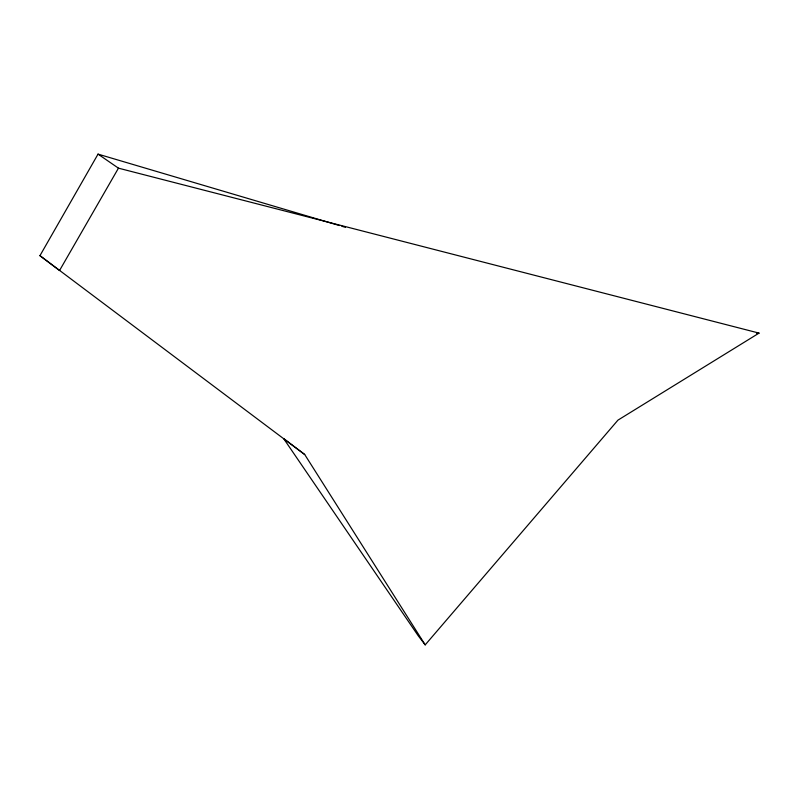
<?xml version="1.0" encoding="UTF-8"?>
<svg xmlns="http://www.w3.org/2000/svg" width="799" height="799" viewBox="0 0 799 799"><rect width="100%" height="100%" fill="white"/><g stroke="black" fill="none" stroke-linecap="round" stroke-linejoin="round"><path stroke-width="1.2" d="M425.198 644.873L304.699 454.511L283.605 438.541L418.286 635.864L425.198 644.873L617.957 420.134L759.05 333.113L118.452 168.16L59.535 270.531L39.95 255.67L98.037 154.127L339.415 225.548M756.643 333.443L759.05 333.113M341.802 226.257L345.388 227.316M98.037 154.127L118.452 168.16M39.95 255.67L304.699 454.511"/></g></svg>
